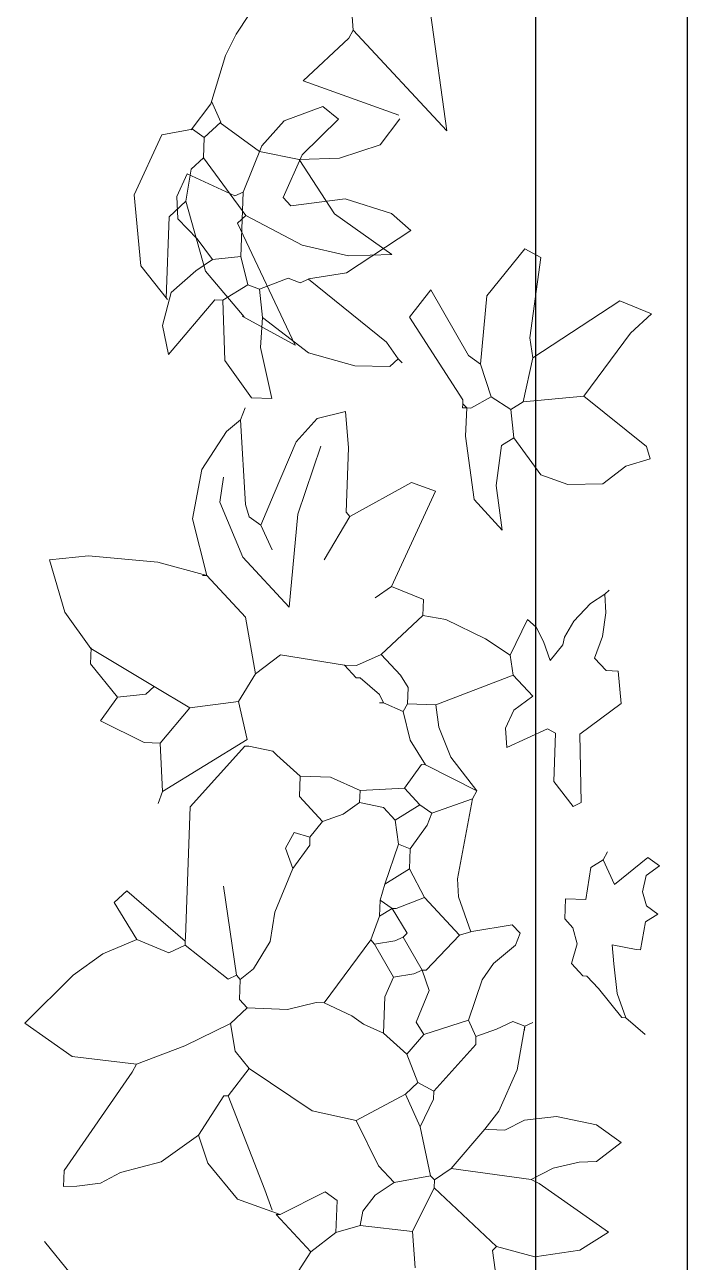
# Model space of a CAD drawing. Header units: millimetres. Extents: x 2667 to 2848, y -1 to 1765.
# Drawn here: x 2814.565 to 2815.001, y 1745.02 to 1745.835 of the extents above; entities that cross this region are included whole.
import ezdxf

# ---------------------------------------------------------------- set-up
doc = ezdxf.new("R2010")
doc.units = ezdxf.units.MM
doc.layers.add('PROIEZIONI', color=145, linetype='Continuous')
doc.layers.add('VERDE_giardino', color=74, linetype='Continuous', lineweight=9)

msp = doc.modelspace()

# ---------------------------------------------------------------- linework, layer by layer
at = {"layer": 'PROIEZIONI'}
for p, q in [((2814.90139, 1754.35715), (2814.90139, 1736.62102)), ((2815.00139, 1754.35715), (2815.00139, 1736.62102))]:
    msp.add_line(p, q, dxfattribs=at)
at = {"layer": 'VERDE_giardino'}
for p, q in [((2814.77969, 1745.85536), (2814.78147, 1745.83142)), ((2814.71285, 1745.84188), (2814.70442, 1745.82891)), ((2814.84312, 1745.7651), (2814.83231, 1745.84283)), ((2814.70442, 1745.82891), (2814.6974, 1745.8147)), ((2814.77863, 1745.82621), (2814.78147, 1745.83142)), ((2814.78147, 1745.83142), (2814.84312, 1745.7651)), ((2814.74841, 1745.79812), (2814.77863, 1745.82621)), ((2814.6974, 1745.8147), (2814.68756, 1745.78288)), ((2814.81157, 1745.77546), (2814.74841, 1745.79812)), ((2814.68756, 1745.78288), (2814.67468, 1745.7658)), ((2814.6881, 1745.78462), (2814.69434, 1745.7709)), ((2814.76135, 1745.78125), (2814.73596, 1745.77165)), ((2814.77166, 1745.77291), (2814.76135, 1745.78125)), ((2814.69434, 1745.7709), (2814.68336, 1745.76068)), ((2814.73596, 1745.77165), (2814.72131, 1745.75513)), ((2814.74791, 1745.74928), (2814.77166, 1745.77291)), ((2814.79923, 1745.75591), (2814.81207, 1745.77294)), ((2814.65542, 1745.76255), (2814.6756, 1745.76627)), ((2814.6756, 1745.76627), (2814.68336, 1745.76068)), ((2814.71961, 1745.75149), (2814.69375, 1745.77047)), ((2814.65542, 1745.76255), (2814.63709, 1745.72292)), ((2814.68288, 1745.74743), (2814.68336, 1745.76068)), ((2814.72131, 1745.75513), (2814.70886, 1745.72477)), ((2814.77243, 1745.74716), (2814.79923, 1745.75591)), ((2814.67464, 1745.73977), (2814.68288, 1745.74743)), ((2814.68288, 1745.74743), (2814.71068, 1745.70927)), ((2814.74591, 1745.74618), (2814.71961, 1745.75149)), ((2814.73527, 1745.72116), (2814.74791, 1745.74928)), ((2814.74591, 1745.74618), (2814.77243, 1745.74716)), ((2814.67122, 1745.71867), (2814.67464, 1745.73977)), ((2814.76905, 1745.71034), (2814.74591, 1745.74618)), ((2814.67215, 1745.73673), (2814.66521, 1745.72183)), ((2814.67215, 1745.73673), (2814.70347, 1745.72232)), ((2814.63709, 1745.72292), (2814.6415, 1745.6761)), ((2814.70347, 1745.72232), (2814.70886, 1745.72477)), ((2814.70732, 1745.68237), (2814.70886, 1745.72477)), ((2814.66022, 1745.70845), (2814.67122, 1745.71867)), ((2814.66521, 1745.72183), (2814.66595, 1745.70718)), ((2814.68415, 1745.6726), (2814.67122, 1745.71867)), ((2814.73527, 1745.72116), (2814.74038, 1745.71566)), ((2814.77622, 1745.72022), (2814.74038, 1745.71566)), ((2814.80654, 1745.7106), (2814.77622, 1745.72022)), ((2814.65827, 1745.65494), (2814.66022, 1745.70845)), ((2814.66595, 1745.70718), (2814.67856, 1745.69403)), ((2814.71068, 1745.70927), (2814.70518, 1745.70416)), ((2814.71068, 1745.70927), (2814.74792, 1745.68972)), ((2814.80678, 1745.68368), (2814.76905, 1745.71034)), ((2814.8194, 1745.69952), (2814.80654, 1745.7106)), ((2814.70518, 1745.70416), (2814.74329, 1745.62387)), ((2814.77699, 1745.67145), (2814.8194, 1745.69951)), ((2814.67856, 1745.69403), (2814.68867, 1745.6804)), ((2814.74792, 1745.68972), (2814.77823, 1745.68278)), ((2814.68867, 1745.6804), (2814.70732, 1745.68237)), ((2814.70732, 1745.68237), (2814.71195, 1745.66363)), ((2814.77823, 1745.68278), (2814.80678, 1745.68368)), ((2814.86945, 1745.65637), (2814.89446, 1745.68731)), ((2814.89446, 1745.68731), (2814.90487, 1745.68162)), ((2814.90487, 1745.68162), (2814.89764, 1745.62881)), ((2814.6415, 1745.6761), (2814.65903, 1745.65407)), ((2814.68867, 1745.6804), (2814.67778, 1745.67283)), ((2814.67778, 1745.67283), (2814.66163, 1745.65859)), ((2814.70954, 1745.6425), (2814.68415, 1745.6726)), ((2814.7198, 1745.66068), (2814.73864, 1745.66796)), ((2814.73864, 1745.66796), (2814.74649, 1745.66502)), ((2814.74649, 1745.66502), (2814.75189, 1745.66747)), ((2814.75189, 1745.66748), (2814.77699, 1745.67145)), ((2814.75189, 1745.66747), (2814.80345, 1745.62579)), ((2814.66163, 1745.65859), (2814.65573, 1745.63687)), ((2814.69566, 1745.6536), (2814.71195, 1745.66363)), ((2814.71195, 1745.66363), (2814.7198, 1745.66068)), ((2814.7198, 1745.66068), (2814.72177, 1745.64204)), ((2814.81852, 1745.64231), (2814.83244, 1745.66038)), ((2814.83244, 1745.66038), (2814.85741, 1745.61701)), ((2814.65986, 1745.61776), (2814.69035, 1745.65379)), ((2814.69035, 1745.65379), (2814.69566, 1745.6536)), ((2814.69566, 1745.6536), (2814.69686, 1745.61375)), ((2814.86516, 1745.61142), (2814.86945, 1745.65637)), ((2814.89981, 1745.61546), (2814.95691, 1745.65319)), ((2814.95691, 1745.65319), (2814.97782, 1745.64446)), ((2814.70827, 1745.64301), (2814.74329, 1745.62387)), ((2814.72177, 1745.64204), (2814.72031, 1745.62233)), ((2814.72177, 1745.64203), (2814.75209, 1745.61874)), ((2814.81852, 1745.64231), (2814.85369, 1745.58795)), ((2814.96409, 1745.6317), (2814.97782, 1745.64446)), ((2814.65573, 1745.63687), (2814.65986, 1745.61776)), ((2814.80345, 1745.62579), (2814.81101, 1745.6149)), ((2814.89764, 1745.62881), (2814.89981, 1745.61546)), ((2814.93339, 1745.59035), (2814.96409, 1745.6317)), ((2814.72031, 1745.62233), (2814.72779, 1745.58874)), ((2814.75209, 1745.61874), (2814.78242, 1745.61032)), ((2814.85741, 1745.61701), (2814.86516, 1745.61142)), ((2814.69686, 1745.61375), (2814.71454, 1745.58922)), ((2814.78242, 1745.61032), (2814.80552, 1745.60979)), ((2814.80552, 1745.60979), (2814.81101, 1745.6149)), ((2814.81101, 1745.6149), (2814.81357, 1745.61216)), ((2814.86516, 1745.61142), (2814.87234, 1745.58993)), ((2814.89344, 1745.58651), (2814.89981, 1745.61546)), ((2814.71454, 1745.58922), (2814.72779, 1745.58874)), ((2814.85349, 1745.58265), (2814.85359, 1745.5853)), ((2814.85359, 1745.5853), (2814.85369, 1745.58795)), ((2814.85359, 1745.5853), (2814.85615, 1745.58256)), ((2814.8588, 1745.58246), (2814.87234, 1745.58993)), ((2814.87234, 1745.58993), (2814.8853, 1745.58149)), ((2814.8853, 1745.58149), (2814.89344, 1745.58651)), ((2814.89344, 1745.58651), (2814.93339, 1745.59035)), ((2814.93339, 1745.59035), (2814.97464, 1745.55701)), ((2814.70725, 1745.57471), (2814.71019, 1745.58256)), ((2814.74388, 1745.56011), (2814.7577, 1745.57553)), ((2814.77645, 1745.58015), (2814.7577, 1745.57553)), ((2814.77823, 1745.5562), (2814.77645, 1745.58015)), ((2814.85349, 1745.58265), (2814.85615, 1745.58256)), ((2814.85615, 1745.58256), (2814.85547, 1745.56401)), ((2814.85615, 1745.58256), (2814.8588, 1745.58246)), ((2814.8853, 1745.58149), (2814.88728, 1745.56285)), ((2814.68185, 1745.54201), (2814.69808, 1745.56701)), ((2814.69808, 1745.56701), (2814.70725, 1745.57471)), ((2814.70725, 1745.57471), (2814.71053, 1745.51886)), ((2814.72937, 1745.52614), (2814.74388, 1745.56011)), ((2814.86113, 1745.52207), (2814.85547, 1745.56401)), ((2814.87913, 1745.55783), (2814.88728, 1745.56285)), ((2814.88728, 1745.56285), (2814.90496, 1745.53832)), ((2814.76008, 1745.55731), (2814.74487, 1745.51252)), ((2814.77668, 1745.5138), (2814.77823, 1745.5562)), ((2814.87551, 1745.53143), (2814.87913, 1745.55783)), ((2814.97464, 1745.55701), (2814.977, 1745.54896)), ((2814.94576, 1745.53239), (2814.9609, 1745.54424)), ((2814.9609, 1745.54424), (2814.977, 1745.54896)), ((2814.67568, 1745.50952), (2814.68185, 1745.54201)), ((2814.69369, 1745.52032), (2814.69599, 1745.53697)), ((2814.90496, 1745.53832), (2814.92277, 1745.53201)), ((2814.72064, 1745.50523), (2814.72937, 1745.52614)), ((2814.77923, 1745.51106), (2814.81986, 1745.53346)), ((2814.80675, 1745.46494), (2814.83557, 1745.52758)), ((2814.83557, 1745.52758), (2814.81986, 1745.53346)), ((2814.87551, 1745.53143), (2814.87954, 1745.5019)), ((2814.92277, 1745.53201), (2814.94576, 1745.53239)), ((2814.70877, 1745.48414), (2814.69369, 1745.52032)), ((2814.71053, 1745.51886), (2814.71289, 1745.51081)), ((2814.87954, 1745.5019), (2814.86113, 1745.52207)), ((2814.71289, 1745.51081), (2814.72064, 1745.50523)), ((2814.74487, 1745.51252), (2814.73924, 1745.45118)), ((2814.77923, 1745.51106), (2814.76227, 1745.48248)), ((2814.77923, 1745.51106), (2814.77668, 1745.5138)), ((2814.67568, 1745.50952), (2814.68494, 1745.47203)), ((2814.72064, 1745.50523), (2814.72801, 1745.48904)), ((2814.58137, 1745.4823), (2814.607, 1745.48502)), ((2814.5916, 1745.44781), (2814.58137, 1745.4823)), ((2814.607, 1745.48502), (2814.65281, 1745.48091)), ((2814.65281, 1745.48091), (2814.68494, 1745.47203)), ((2814.73924, 1745.45118), (2814.70877, 1745.48414)), ((2814.68494, 1745.47203), (2814.68228, 1745.47212)), ((2814.68494, 1745.47203), (2814.71047, 1745.44456)), ((2814.80675, 1745.46494), (2814.79586, 1745.45737)), ((2814.80675, 1745.46494), (2814.82766, 1745.45621)), ((2814.94721, 1745.45982), (2814.94996, 1745.46237)), ((2814.82766, 1745.45621), (2814.82728, 1745.44562)), ((2814.93779, 1745.45371), (2814.92663, 1745.44193)), ((2814.94721, 1745.45982), (2814.93779, 1745.45371)), ((2814.94777, 1745.4475), (2814.94721, 1745.45982)), ((2814.60861, 1745.42403), (2814.5916, 1745.44781)), ((2814.7998, 1745.42007), (2814.82728, 1745.44562)), ((2814.84242, 1745.44305), (2814.82728, 1745.44562)), ((2814.94568, 1745.43198), (2814.94777, 1745.4475)), ((2814.71047, 1745.44456), (2814.71707, 1745.40717)), ((2814.86851, 1745.4304), (2814.84242, 1745.44305)), ((2814.88471, 1745.41964), (2814.89618, 1745.4431)), ((2814.90198, 1745.43796), (2814.89618, 1745.4431)), ((2814.90674, 1745.42852), (2814.90198, 1745.43796)), ((2814.92663, 1745.44193), (2814.92063, 1745.43143)), ((2814.88471, 1745.41964), (2814.86851, 1745.4304)), ((2814.91111, 1745.41602), (2814.90674, 1745.42852)), ((2814.92063, 1745.43143), (2814.91945, 1745.42633)), ((2814.94036, 1745.41761), (2814.94568, 1745.43198)), ((2814.60851, 1745.41378), (2814.60889, 1745.42438)), ((2814.65043, 1745.39898), (2814.60861, 1745.42403)), ((2814.91945, 1745.42633), (2814.91111, 1745.41602)), ((2814.62629, 1745.3919), (2814.60851, 1745.41378)), ((2814.71707, 1745.40717), (2814.73345, 1745.41984)), ((2814.77566, 1745.41299), (2814.73345, 1745.41984)), ((2814.77566, 1745.41299), (2814.78332, 1745.40475)), ((2814.77566, 1745.41299), (2814.78361, 1745.4127)), ((2814.78361, 1745.4127), (2814.7998, 1745.42007)), ((2814.7998, 1745.42007), (2814.81257, 1745.40635)), ((2814.88471, 1745.41964), (2814.88687, 1745.40629)), ((2814.94803, 1745.40937), (2814.94036, 1745.41761)), ((2814.71707, 1745.40717), (2814.7058, 1745.389)), ((2814.78332, 1745.40475), (2814.78598, 1745.40466)), ((2814.78598, 1745.40466), (2814.79884, 1745.39357)), ((2814.81257, 1745.40635), (2814.81759, 1745.3982)), ((2814.83575, 1745.38692), (2814.88687, 1745.40629)), ((2814.88687, 1745.40629), (2814.89965, 1745.39255)), ((2814.95598, 1745.40908), (2814.94803, 1745.40937)), ((2814.95598, 1745.40908), (2814.95785, 1745.38778)), ((2814.64493, 1745.39387), (2814.65043, 1745.39898)), ((2814.65043, 1745.39898), (2814.6738, 1745.38486)), ((2814.81759, 1745.3982), (2814.8172, 1745.3876)), ((2814.62629, 1745.3919), (2814.6151, 1745.37639)), ((2814.62629, 1745.3919), (2814.64493, 1745.39387)), ((2814.6738, 1745.38486), (2814.7058, 1745.389)), ((2814.7058, 1745.389), (2814.71162, 1745.3641)), ((2814.79864, 1745.38827), (2814.8013, 1745.38817)), ((2814.79884, 1745.39357), (2814.8013, 1745.38817)), ((2814.8013, 1745.38817), (2814.81435, 1745.3824)), ((2814.81435, 1745.3824), (2814.8172, 1745.3876)), ((2814.8172, 1745.3876), (2814.83575, 1745.38692)), ((2814.89965, 1745.39255), (2814.88722, 1745.38341)), ((2814.95785, 1745.38778), (2814.93058, 1745.36754)), ((2814.65437, 1745.36168), (2814.6738, 1745.38486)), ((2814.81435, 1745.3824), (2814.81898, 1745.36365)), ((2814.83779, 1745.37205), (2814.83575, 1745.38692)), ((2814.88722, 1745.38341), (2814.88168, 1745.37143)), ((2814.6151, 1745.37639), (2814.64378, 1745.36207)), ((2814.84575, 1745.35227), (2814.83779, 1745.37205)), ((2814.88168, 1745.37143), (2814.88249, 1745.35868)), ((2814.65587, 1745.32978), (2814.71162, 1745.3641)), ((2814.81898, 1745.36365), (2814.829, 1745.34736)), ((2814.88249, 1745.35868), (2814.90947, 1745.37097)), ((2814.90947, 1745.37097), (2814.91468, 1745.36812)), ((2814.91468, 1745.36812), (2814.91352, 1745.33632)), ((2814.93058, 1745.36754), (2814.93158, 1745.3224)), ((2814.64378, 1745.36207), (2814.65437, 1745.36168)), ((2814.65437, 1745.36168), (2814.65587, 1745.32978)), ((2814.71003, 1745.35966), (2814.67407, 1745.31957)), ((2814.71268, 1745.35956), (2814.71003, 1745.35966)), ((2814.71268, 1745.35956), (2814.72849, 1745.35633)), ((2814.72849, 1745.35633), (2814.73104, 1745.35359)), ((2814.73104, 1745.35359), (2814.74646, 1745.33975)), ((2814.81517, 1745.33194), (2814.82635, 1745.34746)), ((2814.82635, 1745.34746), (2814.829, 1745.34736)), ((2814.829, 1745.34736), (2814.86288, 1745.3302)), ((2814.86288, 1745.3302), (2814.84575, 1745.35227)), ((2814.74646, 1745.33975), (2814.74598, 1745.3265)), ((2814.74646, 1745.33975), (2814.76637, 1745.33907)), ((2814.76637, 1745.33907), (2814.78592, 1745.33036)), ((2814.78592, 1745.33036), (2814.81517, 1745.33194)), ((2814.81517, 1745.33194), (2814.82539, 1745.32096)), ((2814.91352, 1745.33632), (2814.92619, 1745.31993)), ((2814.65587, 1745.32978), (2814.65293, 1745.32193)), ((2814.74598, 1745.3265), (2814.7613, 1745.31002)), ((2814.77474, 1745.31484), (2814.78563, 1745.3224)), ((2814.78563, 1745.3224), (2814.78592, 1745.33036)), ((2814.78563, 1745.3224), (2814.80144, 1745.31918)), ((2814.83314, 1745.31536), (2814.86003, 1745.325)), ((2814.86003, 1745.325), (2814.85015, 1745.27229)), ((2814.86003, 1745.325), (2814.86288, 1745.3302)), ((2814.92619, 1745.31993), (2814.93158, 1745.3224)), ((2814.67407, 1745.31957), (2814.67094, 1745.2337)), ((2814.7613, 1745.31002), (2814.77474, 1745.31484)), ((2814.80144, 1745.31918), (2814.8091, 1745.31094)), ((2814.8091, 1745.31094), (2814.82539, 1745.32096)), ((2814.82539, 1745.32096), (2814.83314, 1745.31536)), ((2814.83021, 1745.30751), (2814.83314, 1745.31536)), ((2814.75296, 1745.29971), (2814.7613, 1745.31002)), ((2814.8091, 1745.31094), (2814.81117, 1745.29494)), ((2814.81902, 1745.29199), (2814.83021, 1745.30751)), ((2814.73677, 1745.29234), (2814.74246, 1745.30275)), ((2814.74246, 1745.30275), (2814.75296, 1745.29971)), ((2814.75277, 1745.29441), (2814.75296, 1745.29971)), ((2814.74159, 1745.27889), (2814.73677, 1745.29234)), ((2814.74159, 1745.27889), (2814.75277, 1745.29441)), ((2814.80225, 1745.26872), (2814.81117, 1745.29494)), ((2814.81117, 1745.29494), (2814.81902, 1745.29199)), ((2814.81854, 1745.27875), (2814.81902, 1745.29199)), ((2814.94898, 1745.28992), (2814.94613, 1745.28471)), ((2814.93799, 1745.2797), (2814.94613, 1745.28471)), ((2814.94613, 1745.28471), (2814.95351, 1745.26852)), ((2814.95351, 1745.26852), (2814.97539, 1745.2863)), ((2814.97539, 1745.2863), (2814.98314, 1745.28071)), ((2814.72992, 1745.25013), (2814.74159, 1745.27889)), ((2814.80225, 1745.26872), (2814.81854, 1745.27875)), ((2814.81854, 1745.27875), (2814.82847, 1745.25981)), ((2814.93457, 1745.2586), (2814.93799, 1745.2797)), ((2814.97195, 1745.26352), (2814.97424, 1745.27432)), ((2814.97424, 1745.27432), (2814.98314, 1745.28071)), ((2814.70452, 1745.20859), (2814.69605, 1745.26729)), ((2814.79922, 1745.25822), (2814.80225, 1745.26872)), ((2814.85015, 1745.27229), (2814.85072, 1745.26023)), ((2814.62401, 1745.25664), (2814.63225, 1745.2643)), ((2814.63225, 1745.2643), (2814.67085, 1745.23105)), ((2814.79883, 1745.24762), (2814.79922, 1745.25822)), ((2814.79922, 1745.25822), (2814.80697, 1745.25263)), ((2814.80962, 1745.25253), (2814.82847, 1745.25981)), ((2814.82847, 1745.25981), (2814.85145, 1745.23508)), ((2814.85072, 1745.26023), (2814.85891, 1745.23727)), ((2814.92083, 1745.24583), (2814.92132, 1745.25908)), ((2814.92132, 1745.25908), (2814.93457, 1745.2586)), ((2814.97446, 1745.25436), (2814.97195, 1745.26352)), ((2814.63904, 1745.23221), (2814.62401, 1745.25664)), ((2814.72992, 1745.25013), (2814.72668, 1745.23084)), ((2814.79883, 1745.24762), (2814.80697, 1745.25263)), ((2814.80697, 1745.25263), (2814.81699, 1745.23634)), ((2814.80697, 1745.25263), (2814.80962, 1745.25253)), ((2814.97384, 1745.2439), (2814.98198, 1745.24891)), ((2814.98198, 1745.24891), (2814.97446, 1745.25436)), ((2814.79295, 1745.23191), (2814.79883, 1745.24762)), ((2814.8595, 1745.23745), (2814.88619, 1745.24178)), ((2814.88619, 1745.24178), (2814.8913, 1745.23629)), ((2814.92596, 1745.23981), (2814.92083, 1745.24583)), ((2814.97052, 1745.22544), (2814.97384, 1745.2439)), ((2814.67085, 1745.23105), (2814.67094, 1745.2337)), ((2814.80885, 1745.23133), (2814.81425, 1745.23379)), ((2814.81699, 1745.23634), (2814.81425, 1745.23379)), ((2814.81425, 1745.23379), (2814.82673, 1745.2121)), ((2814.82938, 1745.212), (2814.85145, 1745.23508)), ((2814.85145, 1745.23508), (2814.8595, 1745.23745)), ((2814.8913, 1745.23629), (2814.88836, 1745.22844)), ((2814.92891, 1745.22928), (2814.92596, 1745.23981)), ((2814.61659, 1745.22267), (2814.63904, 1745.23221)), ((2814.63904, 1745.23221), (2814.65996, 1745.22349)), ((2814.65996, 1745.22349), (2814.67075, 1745.22841)), ((2814.67075, 1745.22841), (2814.67085, 1745.23105)), ((2814.67075, 1745.22841), (2814.69913, 1745.20614)), ((2814.72668, 1745.23084), (2814.71582, 1745.21296)), ((2814.76225, 1745.19057), (2814.79295, 1745.23191)), ((2814.79295, 1745.23191), (2814.79551, 1745.22916)), ((2814.79551, 1745.22916), (2814.80885, 1745.23133)), ((2814.79551, 1745.22916), (2814.80798, 1745.20748)), ((2814.88836, 1745.22844), (2814.87382, 1745.21632)), ((2814.92507, 1745.21648), (2814.92891, 1745.22928)), ((2814.95206, 1745.22877), (2814.96786, 1745.22554)), ((2814.95312, 1745.21615), (2814.95206, 1745.22877)), ((2814.96786, 1745.22554), (2814.97052, 1745.22544)), ((2814.59694, 1745.20876), (2814.61659, 1745.22267)), ((2814.87382, 1745.21632), (2814.86631, 1745.20572)), ((2814.93018, 1745.21099), (2814.92507, 1745.21648)), ((2814.56514, 1745.17702), (2814.59694, 1745.20876)), ((2814.69913, 1745.20614), (2814.70452, 1745.20859)), ((2814.70452, 1745.20859), (2814.70708, 1745.20585)), ((2814.71582, 1745.21296), (2814.70708, 1745.20585)), ((2814.80798, 1745.20748), (2814.82133, 1745.20965)), ((2814.82133, 1745.20965), (2814.82673, 1745.2121)), ((2814.82673, 1745.2121), (2814.83154, 1745.19866)), ((2814.82673, 1745.2121), (2814.82938, 1745.212)), ((2814.93018, 1745.21099), (2814.93274, 1745.20824)), ((2814.93274, 1745.20824), (2814.93538, 1745.20814)), ((2814.93538, 1745.20814), (2814.94304, 1745.1999)), ((2814.95526, 1745.19658), (2814.95312, 1745.21615)), ((2814.70708, 1745.20585), (2814.7066, 1745.1926)), ((2814.8022, 1745.19442), (2814.80798, 1745.20748)), ((2814.86631, 1745.20572), (2814.85737, 1745.17914)), ((2814.7066, 1745.1926), (2814.7117, 1745.18711)), ((2814.80133, 1745.17057), (2814.8022, 1745.19442)), ((2814.83154, 1745.19866), (2814.82282, 1745.17775)), ((2814.94304, 1745.1999), (2814.95827, 1745.18077)), ((2814.96092, 1745.18068), (2814.95526, 1745.19658)), ((2814.70072, 1745.17689), (2814.7117, 1745.18711)), ((2814.7117, 1745.18711), (2814.73821, 1745.18614)), ((2814.73821, 1745.18614), (2814.75695, 1745.19076)), ((2814.75695, 1745.19076), (2814.76225, 1745.19057)), ((2814.76225, 1745.19057), (2814.78051, 1745.18194)), ((2814.59626, 1745.15517), (2814.56514, 1745.17702)), ((2814.70072, 1745.17689), (2814.67056, 1745.16221)), ((2814.70362, 1745.15857), (2814.70072, 1745.17689)), ((2814.78051, 1745.18194), (2814.78827, 1745.17636)), ((2814.78827, 1745.17636), (2814.80133, 1745.17057)), ((2814.82282, 1745.17775), (2814.82783, 1745.1696)), ((2814.82783, 1745.1696), (2814.85737, 1745.17914)), ((2814.85737, 1745.17914), (2814.86228, 1745.16835)), ((2814.87573, 1745.17317), (2814.88652, 1745.17808)), ((2814.88652, 1745.17808), (2814.89437, 1745.17514)), ((2814.89437, 1745.17514), (2814.89977, 1745.1776)), ((2814.95827, 1745.18077), (2814.96092, 1745.18068)), ((2814.96092, 1745.18068), (2814.97378, 1745.1696)), ((2814.80133, 1745.17057), (2814.81675, 1745.15674)), ((2814.81675, 1745.15674), (2814.82783, 1745.1696)), ((2814.86209, 1745.16305), (2814.86228, 1745.16835)), ((2814.86228, 1745.16835), (2814.87573, 1745.17317)), ((2814.88932, 1745.1464), (2814.89437, 1745.17514)), ((2814.89428, 1745.17249), (2814.89437, 1745.17514)), ((2814.67056, 1745.16221), (2814.6387, 1745.14996)), ((2814.83443, 1745.13221), (2814.86209, 1745.16305)), ((2814.6387, 1745.14996), (2814.59626, 1745.15517)), ((2814.71291, 1745.14726), (2814.70362, 1745.15857)), ((2814.81675, 1745.15674), (2814.82403, 1745.1379)), ((2814.59105, 1745.08005), (2814.63586, 1745.14475)), ((2814.63586, 1745.14475), (2814.6387, 1745.14996)), ((2814.69898, 1745.12918), (2814.71291, 1745.14726)), ((2814.71291, 1745.14726), (2814.75434, 1745.1192)), ((2814.8774, 1745.11918), (2814.88932, 1745.1464)), ((2814.81579, 1745.13024), (2814.82403, 1745.1379)), ((2814.82403, 1745.1379), (2814.83443, 1745.13221)), ((2814.67947, 1745.10336), (2814.69633, 1745.12928)), ((2814.69633, 1745.12928), (2814.69898, 1745.12918)), ((2814.69898, 1745.12918), (2814.72326, 1745.06727)), ((2814.78331, 1745.11285), (2814.81579, 1745.13024)), ((2814.81579, 1745.13024), (2814.82561, 1745.10865)), ((2814.82561, 1745.10865), (2814.83424, 1745.12691)), ((2814.83424, 1745.12691), (2814.83443, 1745.13221)), ((2814.75434, 1745.1192), (2814.78331, 1745.11285)), ((2814.86801, 1745.1071), (2814.8774, 1745.11918)), ((2814.78331, 1745.11285), (2814.79815, 1745.08311)), ((2814.89428, 1745.11312), (2814.88127, 1745.10662)), ((2814.91526, 1745.11553), (2814.89428, 1745.11312)), ((2814.94166, 1745.11004), (2814.91526, 1745.11553)), ((2814.65494, 1745.08568), (2814.67947, 1745.10336)), ((2814.68562, 1745.08489), (2814.67947, 1745.10336)), ((2814.82561, 1745.10865), (2814.8324, 1745.07655)), ((2814.84585, 1745.08137), (2814.86801, 1745.1071)), ((2814.86801, 1745.1071), (2814.87067, 1745.107)), ((2814.88127, 1745.10662), (2814.87067, 1745.107)), ((2814.95793, 1745.09852), (2814.94166, 1745.11004)), ((2814.95793, 1745.09852), (2814.94155, 1745.08585)), ((2814.93032, 1745.08552), (2814.94155, 1745.08585)), ((2814.59066, 1745.06945), (2814.59105, 1745.08005)), ((2814.62814, 1745.07869), (2814.61492, 1745.07162)), ((2814.62814, 1745.07869), (2814.65494, 1745.08568)), ((2814.70517, 1745.06102), (2814.68562, 1745.08489)), ((2814.79815, 1745.08311), (2814.80836, 1745.07213)), ((2814.83495, 1745.07381), (2814.84585, 1745.08137)), ((2814.84585, 1745.08137), (2814.89866, 1745.07414)), ((2814.89866, 1745.07414), (2814.91308, 1745.08161)), ((2814.91308, 1745.08161), (2814.93032, 1745.08552)), ((2814.59953, 1745.06975), (2814.59066, 1745.06945)), ((2814.61492, 1745.07162), (2814.59953, 1745.06975)), ((2814.80836, 1745.07213), (2814.79592, 1745.06381)), ((2814.80836, 1745.07213), (2814.8324, 1745.07655)), ((2814.8324, 1745.07655), (2814.83495, 1745.07381)), ((2814.83476, 1745.06851), (2814.83495, 1745.07381)), ((2814.89866, 1745.07414), (2814.90386, 1745.0713)), ((2814.90386, 1745.0713), (2814.94955, 1745.03932)), ((2814.72326, 1745.06727), (2814.72808, 1745.05382)), ((2814.73329, 1745.05098), (2814.76301, 1745.06582)), ((2814.76301, 1745.06582), (2814.77077, 1745.06023)), ((2814.79592, 1745.06381), (2814.78787, 1745.05314)), ((2814.82045, 1745.03984), (2814.83476, 1745.06851)), ((2814.83476, 1745.06851), (2814.87582, 1745.02986)), ((2814.73329, 1745.05098), (2814.70517, 1745.06102)), ((2814.77077, 1745.06023), (2814.77, 1745.03902)), ((2814.78787, 1745.05314), (2814.78609, 1745.04375)), ((2814.73063, 1745.05108), (2814.75361, 1745.02636)), ((2814.73063, 1745.05108), (2814.73329, 1745.05098)), ((2814.75361, 1745.02636), (2814.77, 1745.03902)), ((2814.77, 1745.03902), (2814.78609, 1745.04375)), ((2814.78609, 1745.04375), (2814.82045, 1745.03984)), ((2814.82045, 1745.03984), (2814.82223, 1745.01589)), ((2814.94955, 1745.03932), (2814.93058, 1745.02748)), ((2814.59594, 1745.01122), (2814.57815, 1745.0331)), ((2814.87307, 1745.02731), (2814.87582, 1745.02986)), ((2814.90097, 1745.02312), (2814.87582, 1745.02986)), ((2814.75361, 1745.02636), (2814.74518, 1745.01339)), ((2814.88388, 1744.94958), (2814.87307, 1745.02731)), ((2814.93058, 1745.02748), (2814.90097, 1745.02312))]:
    msp.add_line(p, q, dxfattribs=at)
for centre, start, end in [((2814.65542, 1745.76255), 100.71749, 155.44648), ((2814.67407, 1745.31957), 137.75721, 177.56019)]:
    msp.add_arc(centre, 0.000000331, start, end, dxfattribs=at)

doc.saveas('drawing.dxf')
